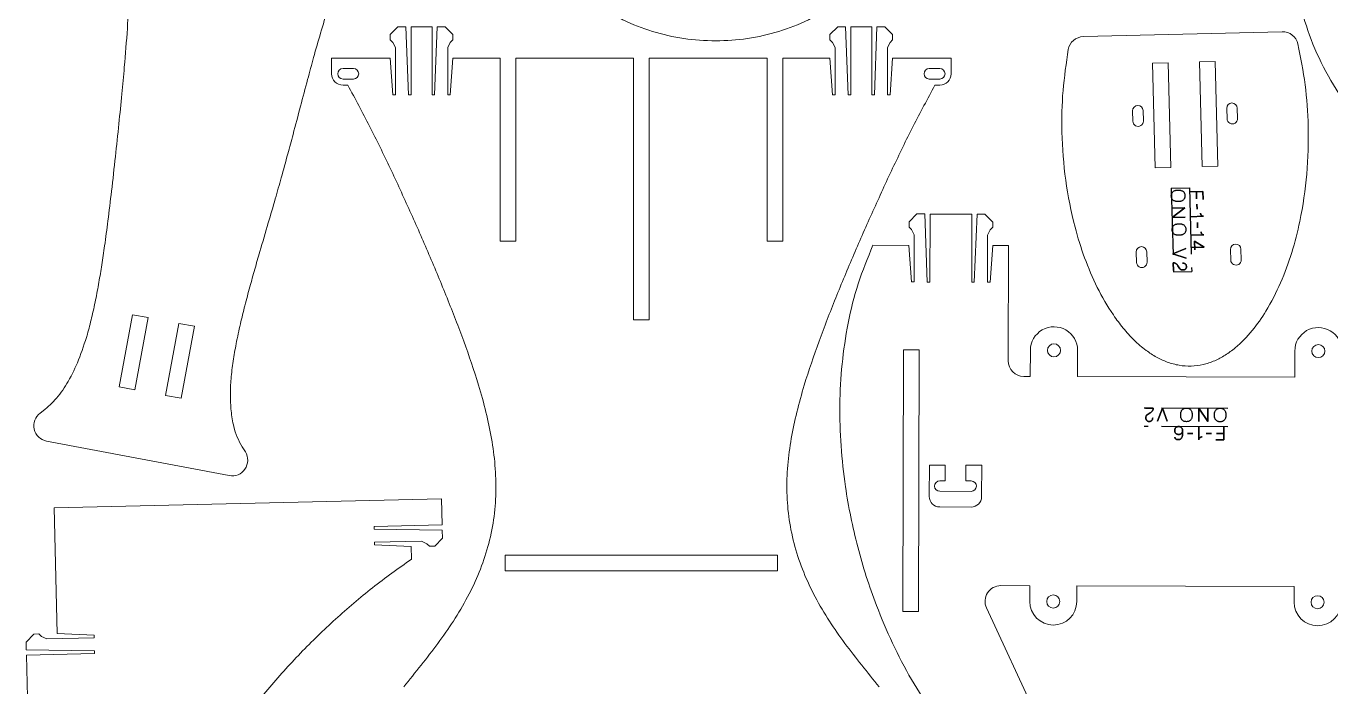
# Model space of a CAD drawing. Header units: millimetres. Extents: x 8 to 591, y 12 to 890.
# Drawn here: x 8.7 to 257.9, y 161.9 to 288.2 of the extents above; entities that cross this region are included whole.
import ezdxf

# ---------------------------------------------------------------- set-up
doc = ezdxf.new("R2010")
doc.units = ezdxf.units.MM
doc.linetypes.add('CENTERX2', pattern=[20.32, 12.7, -2.54, 2.54, -2.54])

msp = doc.modelspace()

# ---------------------------------------------------------------- linework, layer by layer
at = {"color": 7, "linetype": 'Continuous', "lineweight": 15}
for p, q in [((79.71, 288.12), (78.21, 286.62)), ((81.21, 288.12), (79.71, 288.12)), ((81.71, 275.12), (81.21, 288.12)), ((82.21, 288.12), (82.21, 275.12)), ((82.21, 288.12), (86.21, 288.12)), ((86.21, 288.12), (86.21, 275.12)), ((86.71, 275.12), (87.21, 288.12)), ((87.21, 288.12), (88.71, 288.12)), ((88.71, 288.12), (90.21, 286.62)), ((163.71, 288.12), (162.21, 286.62)), ((165.21, 288.12), (163.71, 288.12)), ((165.71, 275.12), (165.21, 288.12)), ((166.21, 288.12), (166.21, 275.12)), ((170.21, 288.12), (166.21, 288.12)), ((170.21, 288.12), (170.21, 275.12)), ((170.71, 275.12), (171.21, 288.12)), ((171.21, 288.12), (172.71, 288.12)), ((172.71, 288.12), (174.21, 286.62)), ((210.64, 286.23), (248.63, 287.15)), ((78.21, 286.62), (78.21, 285.62)), ((78.21, 285.62), (78.71, 285.12)), ((78.71, 285.12), (79.21, 284.12)), ((89.71, 285.12), (89.21, 284.12)), ((90.21, 285.62), (89.71, 285.12)), ((90.21, 286.62), (90.21, 285.62)), ((162.21, 286.62), (162.21, 285.62)), ((162.21, 285.62), (162.71, 285.12)), ((162.71, 285.12), (163.21, 284.12)), ((173.71, 285.12), (173.21, 284.12)), ((174.21, 285.62), (173.71, 285.12)), ((174.21, 286.62), (174.21, 285.62)), ((67.03, 282.12), (67.03, 279.12)), ((67.03, 282.12), (78.21, 282.12)), ((78.71, 275.12), (78.21, 282.12)), ((79.21, 284.12), (79.21, 275.12)), ((89.21, 284.12), (89.21, 275.12)), ((89.71, 275.12), (90.21, 282.12)), ((99.21, 282.12), (90.21, 282.12)), ((99.21, 247.12), (99.21, 282.12)), ((102.21, 282.12), (102.21, 247.12)), ((102.21, 282.12), (124.71, 282.12)), ((124.71, 282.12), (124.71, 232.12)), ((127.71, 282.12), (127.71, 232.12)), ((150.21, 282.12), (127.71, 282.12)), ((150.21, 282.12), (150.21, 247.12)), ((153.21, 247.12), (153.21, 282.12)), ((153.21, 282.12), (162.21, 282.12)), ((162.71, 275.12), (162.21, 282.12)), ((163.21, 284.12), (163.21, 275.12)), ((173.21, 284.12), (173.21, 275.12)), ((173.71, 275.12), (174.21, 282.12)), ((185.39, 282.12), (174.21, 282.12)), ((185.39, 282.12), (185.39, 279.12)), ((69.21, 280.12), (71.21, 280.12)), ((183.21, 280.12), (181.21, 280.12)), ((223.82, 281.15), (226.81, 281.22)), ((224.34, 261.15), (223.82, 281.15)), ((226.81, 281.22), (227.33, 261.23)), ((232.81, 281.38), (235.81, 281.46)), ((233.33, 261.39), (232.81, 281.38)), ((235.81, 281.46), (236.33, 261.47)), ((69.21, 278.12), (71.21, 278.12)), ((70.13, 276.94), (69.21, 276.94)), ((183.21, 278.12), (181.21, 278.12)), ((182.29, 276.94), (183.21, 276.94)), ((79.21, 275.12), (78.71, 275.12)), ((82.21, 275.12), (81.71, 275.12)), ((86.21, 275.12), (86.71, 275.12)), ((89.21, 275.12), (89.71, 275.12)), ((163.21, 275.12), (162.71, 275.12)), ((166.21, 275.12), (165.71, 275.12)), ((170.21, 275.12), (170.71, 275.12)), ((173.21, 275.12), (173.71, 275.12)), ((220.1, 270.05), (220.05, 272.05)), ((222.05, 272.1), (222.1, 270.1)), ((238.1, 270.51), (238.05, 272.51)), ((240.04, 272.57), (240.1, 270.57)), ((227.33, 261.23), (224.34, 261.15)), ((236.33, 261.47), (233.33, 261.39)), ((178.85, 252.33), (177.34, 250.83)), ((180.35, 252.33), (178.85, 252.33)), ((180.81, 239.32), (180.35, 252.33)), ((181.35, 252.32), (181.31, 239.32)), ((189.35, 252.3), (181.35, 252.32)), ((189.35, 252.3), (189.31, 239.3)), ((189.81, 239.3), (190.35, 252.3)), ((190.35, 252.3), (191.85, 252.29)), ((191.85, 252.29), (193.34, 250.79)), ((177.34, 250.83), (177.34, 249.83)), ((177.34, 249.83), (177.84, 249.33)), ((177.84, 249.33), (178.34, 248.33)), ((192.84, 249.29), (192.34, 248.29)), ((193.34, 249.79), (192.84, 249.29)), ((193.34, 250.79), (193.34, 249.79)), ((99.21, 247.12), (102.21, 247.12)), ((153.21, 247.12), (150.21, 247.12)), ((178.34, 248.33), (178.31, 239.33)), ((192.34, 248.29), (192.31, 239.29)), ((177.33, 246.33), (170.44, 246.35)), ((177.81, 239.33), (177.33, 246.33)), ((192.81, 239.29), (193.33, 246.29)), ((193.33, 246.29), (196.33, 246.28)), ((196.33, 246.28), (196.27, 224.28)), ((220.81, 243.06), (220.75, 245.05)), ((222.75, 245.11), (222.8, 243.11)), ((238.8, 243.52), (238.75, 245.52)), ((240.75, 245.57), (240.8, 243.58)), ((178.31, 239.33), (177.81, 239.33)), ((181.31, 239.32), (180.81, 239.32)), ((189.31, 239.3), (189.81, 239.3)), ((192.31, 239.29), (192.81, 239.29)), ((26.46, 219.29), (29.01, 233.05)), ((29.01, 233.05), (31.96, 232.51)), ((29.41, 218.74), (31.96, 232.51)), ((124.71, 232.12), (127.71, 232.12)), ((35.31, 217.65), (37.86, 231.41)), ((37.86, 231.41), (40.81, 230.87)), ((38.26, 217.1), (40.81, 230.87)), ((176.14, 176.34), (176.28, 226.34)), ((179.28, 226.33), (176.28, 226.34)), ((179.14, 176.33), (179.28, 226.33)), ((200.53, 226.27), (200.51, 221.27)), ((209.51, 221.25), (209.53, 226.25)), ((251.01, 221.13), (251.03, 226.13)), ((200.51, 221.27), (199.26, 221.27)), ((209.51, 221.25), (251.01, 221.13)), ((26.46, 219.29), (29.41, 218.74)), ((35.31, 217.65), (38.26, 217.1)), ((11.36, 214.27), (11.95, 214.7)), ((47.46, 202.33), (12.59, 208.92)), ((49.95, 207.81), (50.56, 206.85)), ((181.22, 204.32), (181.2, 198.32)), ((184.22, 204.31), (181.22, 204.32)), ((184.21, 201.31), (184.22, 204.31)), ((188.22, 204.3), (188.21, 201.3)), ((191.22, 204.3), (188.22, 204.3)), ((191.2, 198.3), (191.22, 204.3)), ((183.21, 201.32), (184.21, 201.31)), ((188.21, 201.3), (189.21, 201.3)), ((14.06, 196.14), (88.04, 197.88)), ((88.16, 192.88), (88.04, 197.88)), ((189.2, 199.3), (183.2, 199.32)), ((14.63, 172.14), (14.06, 196.14)), ((183.19, 196.32), (189.19, 196.3)), ((88.16, 192.88), (75.16, 192.58)), ((75.16, 192.58), (75.18, 192.08)), ((75.18, 192.08), (88.18, 191.88)), ((84.23, 189.79), (75.24, 189.58)), ((75.24, 189.58), (75.25, 189.08)), ((85.24, 189.31), (84.23, 189.79)), ((88.22, 190.38), (86.76, 188.85)), ((88.18, 191.88), (88.22, 190.38)), ((75.25, 189.08), (82.26, 188.74)), ((82.26, 188.74), (82.31, 186.36)), ((85.76, 188.82), (85.24, 189.31)), ((86.76, 188.85), (85.76, 188.82)), ((100.21, 187.12), (152.21, 187.12)), ((100.21, 184.12), (100.21, 187.12)), ((152.21, 184.12), (152.21, 187.12)), ((152.21, 184.12), (100.21, 184.12)), ((200.4, 181.27), (194.86, 181.29)), ((200.39, 178.27), (200.4, 181.27)), ((209.4, 181.25), (209.39, 178.25)), ((250.9, 181.13), (209.4, 181.25)), ((250.89, 178.13), (250.9, 181.13)), ((192.13, 177.02), (203.27, 152.99)), ((179.14, 176.33), (176.14, 176.34)), ((8.67, 170.5), (10.13, 172.04)), ((10.13, 172.04), (11.13, 172.06)), ((11.13, 172.06), (11.64, 171.57)), ((21.64, 171.81), (14.63, 172.14)), ((8.7, 169), (8.67, 170.5)), ((11.64, 171.57), (12.65, 171.1)), ((12.65, 171.1), (21.65, 171.31)), ((21.65, 171.31), (21.64, 171.81)), ((21.71, 168.81), (8.7, 169)), ((8.73, 168), (21.72, 168.31)), ((8.91, 160), (8.73, 168)), ((21.72, 168.31), (21.71, 168.81))]:
    msp.add_line(p, q, dxfattribs=at)
at = {"color": 7, "linetype": 'CENTERX2'}
for p, q in [((227.44, 257.23), (230.94, 257.32)), ((227.44, 257.23), (227.86, 241.24)), ((230.94, 257.32), (231.35, 241.33)), ((227.86, 241.24), (231.35, 241.33)), ((238.25, 215.17), (222.25, 215.21)), ((238.24, 211.67), (222.24, 211.71))]:
    msp.add_line(p, q, dxfattribs=at)
at = {"color": 7, "linetype": 'Continuous', "flags": 128}
for points in [[(227.44, 255.76), (227.44, 255.87), (227.45, 255.98), (227.47, 256.09), (227.5, 256.19), (227.54, 256.29), (227.58, 256.38), (227.64, 256.46), (227.71, 256.54), (227.79, 256.62), (227.88, 256.68), (227.99, 256.74), (228.1, 256.79), (228.17, 256.81), (228.24, 256.83), (228.31, 256.85), (228.38, 256.86), (228.46, 256.87), (228.54, 256.88), (228.62, 256.89), (228.71, 256.89), (228.71, 256.89), (228.8, 256.89), (228.89, 256.89), (228.97, 256.89), (229.05, 256.88), (229.12, 256.87), (229.19, 256.86), (229.26, 256.84), (229.33, 256.82), (229.45, 256.78), (229.56, 256.73), (229.65, 256.67), (229.74, 256.6), (229.81, 256.52), (229.88, 256.44), (229.93, 256.35), (229.97, 256.25), (230, 256.15), (230.03, 256.05), (230.04, 255.94), (230.05, 255.83), (230.05, 255.83), (230.05, 255.72), (230.04, 255.61), (230.02, 255.5), (229.99, 255.4), (229.96, 255.3), (229.91, 255.21), (229.85, 255.13), (229.78, 255.05), (229.7, 254.97), (229.6, 254.91), (229.5, 254.85), (229.38, 254.8), (229.32, 254.78), (229.25, 254.76), (229.18, 254.74), (229.1, 254.73), (229.03, 254.72), (228.95, 254.71), (228.86, 254.7), (228.77, 254.7), (228.77, 254.7), (228.68, 254.7), (228.6, 254.7), (228.52, 254.7), (228.44, 254.71), (228.36, 254.72), (228.29, 254.73), (228.22, 254.75), (228.16, 254.77), (228.04, 254.81), (227.93, 254.86), (227.84, 254.92), (227.75, 254.99), (227.68, 255.07), (227.62, 255.15), (227.56, 255.24), (227.52, 255.34), (227.49, 255.44), (227.47, 255.54), (227.45, 255.65)], [(227.44, 255.76), (227.44, 255.87), (227.45, 255.98), (227.47, 256.09), (227.5, 256.19), (227.54, 256.29), (227.58, 256.38), (227.64, 256.46), (227.71, 256.54), (227.79, 256.62), (227.88, 256.68), (227.99, 256.74), (228.1, 256.79), (228.17, 256.81), (228.24, 256.83), (228.31, 256.85), (228.38, 256.86), (228.46, 256.87), (228.54, 256.88), (228.62, 256.89), (228.71, 256.89), (228.71, 256.89), (228.8, 256.89), (228.89, 256.89), (228.97, 256.89), (229.05, 256.88), (229.12, 256.87), (229.19, 256.86), (229.26, 256.84), (229.33, 256.82), (229.45, 256.78), (229.56, 256.73), (229.65, 256.67), (229.74, 256.6), (229.81, 256.52), (229.88, 256.44), (229.93, 256.35), (229.97, 256.25), (230, 256.15), (230.03, 256.05), (230.04, 255.94), (230.05, 255.83), (230.05, 255.83), (230.05, 255.72), (230.04, 255.61), (230.02, 255.5), (229.99, 255.4), (229.96, 255.3), (229.91, 255.21), (229.85, 255.13), (229.78, 255.05), (229.7, 254.97), (229.6, 254.91), (229.5, 254.85), (229.38, 254.8), (229.32, 254.78), (229.25, 254.76), (229.18, 254.74), (229.1, 254.73), (229.03, 254.72), (228.95, 254.71), (228.86, 254.7), (228.77, 254.7), (228.77, 254.7), (228.68, 254.7), (228.6, 254.7), (228.52, 254.7), (228.44, 254.71), (228.36, 254.72), (228.29, 254.73), (228.22, 254.75), (228.16, 254.77), (228.04, 254.81), (227.93, 254.86), (227.84, 254.92), (227.75, 254.99), (227.68, 255.07), (227.62, 255.15), (227.56, 255.24), (227.52, 255.34), (227.49, 255.44), (227.47, 255.54), (227.45, 255.65), (227.44, 255.76)], [(233.46, 256.64), (233.5, 255.1), (233.5, 255.1), (233.46, 256.64), (233.46, 256.64), (230.96, 256.58), (230.96, 256.58), (233.46, 256.64)], [(232.24, 256.61), (232.28, 255.21), (232.28, 255.21), (232.24, 256.61)], [(230.04, 253.51), (227.59, 251.67), (227.59, 251.67), (230.09, 251.73), (230.09, 251.73), (227.59, 251.67), (227.59, 251.67), (230.04, 253.51), (230.04, 253.51), (227.54, 253.44), (227.54, 253.44), (230.04, 253.51)], [(233.58, 251.88), (233.51, 251.88), (233.44, 251.89), (233.38, 251.91), (233.32, 251.94), (233.27, 251.97), (233.23, 252.01), (233.19, 252.05), (233.15, 252.1), (233.12, 252.14), (233.1, 252.19), (233.08, 252.24), (233.06, 252.29), (233.05, 252.34), (233.04, 252.38), (233.03, 252.42), (233.03, 252.45), (233.03, 252.45), (233.03, 252.42), (233.04, 252.38), (233.05, 252.34), (233.06, 252.29), (233.08, 252.24), (233.1, 252.19), (233.12, 252.14), (233.15, 252.1), (233.19, 252.05), (233.23, 252.01), (233.27, 251.97), (233.32, 251.94), (233.38, 251.91), (233.44, 251.89), (233.51, 251.88), (233.58, 251.88), (233.58, 251.88), (231.08, 251.81), (231.08, 251.81), (233.58, 251.88)], [(232.35, 253.22), (232.32, 254.23), (232.32, 254.23), (232.35, 253.22)], [(227.61, 249.32), (227.61, 249.43), (227.62, 249.54), (227.64, 249.65), (227.67, 249.75), (227.7, 249.85), (227.75, 249.94), (227.81, 250.02), (227.88, 250.1), (227.96, 250.18), (228.05, 250.24), (228.16, 250.3), (228.27, 250.35), (228.34, 250.37), (228.4, 250.39), (228.47, 250.41), (228.55, 250.42), (228.63, 250.43), (228.71, 250.44), (228.79, 250.45), (228.88, 250.45), (228.88, 250.45), (228.97, 250.45), (229.05, 250.45), (229.14, 250.45), (229.21, 250.44), (229.29, 250.43), (229.36, 250.42), (229.43, 250.4), (229.49, 250.38), (229.61, 250.34), (229.72, 250.29), (229.82, 250.23), (229.91, 250.16), (229.98, 250.08), (230.04, 250), (230.1, 249.91), (230.14, 249.81), (230.17, 249.71), (230.19, 249.61), (230.21, 249.5), (230.22, 249.39), (230.22, 249.39), (230.22, 249.28), (230.21, 249.17), (230.19, 249.06), (230.16, 248.96), (230.12, 248.86), (230.08, 248.77), (230.02, 248.69), (229.95, 248.61), (229.86, 248.53), (229.77, 248.47), (229.66, 248.41), (229.55, 248.36), (229.48, 248.34), (229.42, 248.32), (229.35, 248.3), (229.27, 248.29), (229.19, 248.28), (229.11, 248.27), (229.03, 248.26), (228.94, 248.26), (228.94, 248.26), (228.85, 248.26), (228.76, 248.26), (228.68, 248.26), (228.6, 248.27), (228.53, 248.28), (228.46, 248.29), (228.39, 248.31), (228.33, 248.33), (228.21, 248.37), (228.1, 248.42), (228, 248.48), (227.92, 248.55), (227.85, 248.63), (227.78, 248.71), (227.73, 248.8), (227.69, 248.9), (227.66, 249), (227.63, 249.1), (227.62, 249.21)], [(227.61, 249.32), (227.61, 249.43), (227.62, 249.54), (227.64, 249.65), (227.67, 249.75), (227.7, 249.85), (227.75, 249.94), (227.81, 250.02), (227.88, 250.1), (227.96, 250.18), (228.05, 250.24), (228.16, 250.3), (228.27, 250.35), (228.34, 250.37), (228.4, 250.39), (228.47, 250.41), (228.55, 250.42), (228.63, 250.43), (228.71, 250.44), (228.79, 250.45), (228.88, 250.45), (228.88, 250.45), (228.97, 250.45), (229.05, 250.45), (229.14, 250.45), (229.21, 250.44), (229.29, 250.43), (229.36, 250.42), (229.43, 250.4), (229.49, 250.38), (229.61, 250.34), (229.72, 250.29), (229.82, 250.23), (229.91, 250.16), (229.98, 250.08), (230.04, 250), (230.1, 249.91), (230.14, 249.81), (230.17, 249.71), (230.19, 249.61), (230.21, 249.5), (230.22, 249.39), (230.22, 249.39), (230.22, 249.28), (230.21, 249.17), (230.19, 249.06), (230.16, 248.96), (230.12, 248.86), (230.08, 248.77), (230.02, 248.69), (229.95, 248.61), (229.86, 248.53), (229.77, 248.47), (229.66, 248.41), (229.55, 248.36), (229.48, 248.34), (229.42, 248.32), (229.35, 248.3), (229.27, 248.29), (229.19, 248.28), (229.11, 248.27), (229.03, 248.26), (228.94, 248.26), (228.94, 248.26), (228.85, 248.26), (228.76, 248.26), (228.68, 248.26), (228.6, 248.27), (228.53, 248.28), (228.46, 248.29), (228.39, 248.31), (228.33, 248.33), (228.21, 248.37), (228.1, 248.42), (228, 248.48), (227.92, 248.55), (227.85, 248.63), (227.78, 248.71), (227.73, 248.8), (227.69, 248.9), (227.66, 249), (227.63, 249.1), (227.62, 249.21), (227.61, 249.32)], [(232.44, 249.67), (232.42, 250.67), (232.42, 250.67), (232.44, 249.67)], [(233.68, 248.32), (233.6, 248.33), (233.53, 248.34), (233.47, 248.36), (233.41, 248.38), (233.36, 248.42), (233.32, 248.46), (233.28, 248.5), (233.25, 248.54), (233.22, 248.59), (233.19, 248.63), (233.17, 248.68), (233.15, 248.73), (233.14, 248.78), (233.13, 248.82), (233.12, 248.86), (233.12, 248.9), (233.12, 248.9), (233.12, 248.86), (233.13, 248.82), (233.14, 248.78), (233.15, 248.73), (233.17, 248.68), (233.19, 248.63), (233.22, 248.59), (233.25, 248.54), (233.28, 248.5), (233.32, 248.46), (233.36, 248.42), (233.41, 248.38), (233.47, 248.36), (233.53, 248.34), (233.6, 248.33), (233.68, 248.32), (233.68, 248.32), (231.17, 248.26), (231.17, 248.26), (233.68, 248.32)], [(233.74, 245.97), (231.87, 247.1), (231.87, 247.1), (231.91, 245.48), (231.91, 245.48), (231.87, 247.1), (231.87, 247.1), (233.74, 245.97), (233.74, 245.97), (231.24, 245.91), (231.24, 245.91), (233.74, 245.97)], [(227.76, 244.74), (230.24, 245.71), (230.24, 245.71), (227.76, 244.74), (227.76, 244.74), (230.29, 243.9), (230.29, 243.9), (227.76, 244.74)], [(227.81, 242.99), (227.9, 242.98), (227.98, 242.98), (228.06, 242.96), (228.13, 242.94), (228.19, 242.92), (228.25, 242.89), (228.31, 242.85), (228.36, 242.82), (228.41, 242.78), (228.45, 242.74), (228.49, 242.69), (228.53, 242.64), (228.61, 242.54), (228.68, 242.43), (228.68, 242.43), (229.09, 241.85), (229.09, 241.85), (229.12, 241.81), (229.16, 241.77), (229.19, 241.74), (229.23, 241.71), (229.31, 241.67), (229.39, 241.65), (229.48, 241.63), (229.56, 241.63), (229.65, 241.63), (229.74, 241.63), (229.74, 241.63), (229.78, 241.63), (229.83, 241.64), (229.88, 241.65), (229.93, 241.66), (229.98, 241.68), (230.03, 241.71), (230.08, 241.74), (230.13, 241.77), (230.17, 241.81), (230.21, 241.86), (230.24, 241.91), (230.28, 241.97), (230.3, 242.04), (230.32, 242.11), (230.33, 242.19), (230.33, 242.28), (230.33, 242.28), (230.33, 242.37), (230.31, 242.45), (230.29, 242.53), (230.26, 242.59), (230.23, 242.65), (230.19, 242.71), (230.14, 242.75), (230.09, 242.8), (230.04, 242.83), (229.98, 242.86), (229.92, 242.89), (229.86, 242.91), (229.8, 242.92), (229.73, 242.93), (229.67, 242.94), (229.61, 242.94), (229.61, 242.94), (229.67, 242.94), (229.73, 242.93), (229.8, 242.92), (229.86, 242.91), (229.92, 242.89), (229.98, 242.86), (230.04, 242.83), (230.09, 242.8), (230.14, 242.75), (230.19, 242.71), (230.23, 242.65), (230.26, 242.59), (230.29, 242.53), (230.31, 242.45), (230.33, 242.37), (230.33, 242.28), (230.33, 242.28), (230.33, 242.19), (230.32, 242.11), (230.3, 242.04), (230.28, 241.97), (230.24, 241.91), (230.21, 241.86), (230.17, 241.81), (230.13, 241.77), (230.08, 241.74), (230.03, 241.71), (229.98, 241.68), (229.93, 241.66), (229.88, 241.65), (229.83, 241.64), (229.78, 241.63), (229.74, 241.63), (229.74, 241.63), (229.65, 241.63), (229.56, 241.63), (229.48, 241.63), (229.39, 241.65), (229.31, 241.67), (229.23, 241.71), (229.19, 241.74), (229.16, 241.77), (229.12, 241.81), (229.09, 241.85), (229.09, 241.85), (228.68, 242.43), (228.68, 242.43), (228.61, 242.54), (228.53, 242.64), (228.49, 242.69), (228.45, 242.74), (228.41, 242.78), (228.36, 242.82), (228.31, 242.85), (228.25, 242.89), (228.19, 242.92), (228.13, 242.94), (228.06, 242.96), (227.98, 242.98), (227.9, 242.98), (227.81, 242.99), (227.81, 242.99), (227.85, 241.5), (227.85, 241.5), (227.81, 242.99)], [(223.99, 215.21), (223.99, 215.11), (223.98, 215.03), (223.96, 214.95), (223.94, 214.88), (223.91, 214.82), (223.88, 214.76), (223.85, 214.71), (223.81, 214.66), (223.77, 214.61), (223.72, 214.56), (223.68, 214.52), (223.63, 214.49), (223.52, 214.41), (223.41, 214.34), (223.41, 214.34), (222.82, 213.94), (222.82, 213.94), (222.78, 213.91), (222.74, 213.88), (222.71, 213.84), (222.68, 213.81), (222.64, 213.73), (222.61, 213.65), (222.59, 213.56), (222.58, 213.47), (222.58, 213.39), (222.58, 213.3), (222.58, 213.3), (222.58, 213.25), (222.58, 213.21), (222.59, 213.16), (222.61, 213.1), (222.63, 213.05), (222.65, 213), (222.68, 212.95), (222.71, 212.9), (222.75, 212.85), (222.8, 212.81), (222.85, 212.78), (222.91, 212.74), (222.97, 212.71), (223.04, 212.69), (223.12, 212.68), (223.21, 212.68), (223.21, 212.68), (223.3, 212.68), (223.38, 212.69), (223.46, 212.71), (223.53, 212.74), (223.59, 212.77), (223.64, 212.81), (223.69, 212.85), (223.74, 212.9), (223.78, 212.96), (223.81, 213.01), (223.83, 213.07), (223.86, 213.13), (223.87, 213.2), (223.88, 213.26), (223.89, 213.33), (223.89, 213.39), (223.89, 213.39), (223.89, 213.33), (223.88, 213.26), (223.87, 213.2), (223.86, 213.13), (223.83, 213.07), (223.81, 213.01), (223.78, 212.96), (223.74, 212.9), (223.69, 212.85), (223.64, 212.81), (223.59, 212.77), (223.53, 212.74), (223.46, 212.71), (223.38, 212.69), (223.3, 212.68), (223.21, 212.68), (223.21, 212.68), (223.12, 212.68), (223.04, 212.69), (222.97, 212.71), (222.91, 212.74), (222.85, 212.78), (222.8, 212.81), (222.75, 212.85), (222.71, 212.9), (222.68, 212.95), (222.65, 213), (222.63, 213.05), (222.61, 213.1), (222.59, 213.16), (222.58, 213.21), (222.58, 213.25), (222.58, 213.3), (222.58, 213.3), (222.58, 213.39), (222.58, 213.47), (222.59, 213.56), (222.61, 213.65), (222.64, 213.73), (222.68, 213.81), (222.71, 213.84), (222.74, 213.88), (222.78, 213.91), (222.82, 213.94), (222.82, 213.94), (223.41, 214.34), (223.41, 214.34), (223.52, 214.41), (223.63, 214.49), (223.68, 214.52), (223.72, 214.56), (223.77, 214.61), (223.81, 214.66), (223.85, 214.71), (223.88, 214.76), (223.91, 214.82), (223.94, 214.88), (223.96, 214.95), (223.98, 215.03), (223.99, 215.11), (223.99, 215.21), (223.99, 215.21), (222.51, 215.21), (222.51, 215.21), (223.99, 215.21)], [(225.75, 215.2), (226.65, 212.7), (226.65, 212.7), (225.75, 215.2), (225.75, 215.2), (224.83, 212.7), (224.83, 212.7), (225.75, 215.2)], [(230.33, 215.22), (230.44, 215.22), (230.55, 215.2), (230.66, 215.18), (230.76, 215.15), (230.85, 215.11), (230.94, 215.06), (231.03, 215), (231.11, 214.93), (231.18, 214.85), (231.24, 214.75), (231.3, 214.65), (231.34, 214.53), (231.36, 214.47), (231.38, 214.4), (231.39, 214.33), (231.41, 214.26), (231.42, 214.18), (231.42, 214.1), (231.43, 214.01), (231.43, 213.92), (231.43, 213.92), (231.43, 213.83), (231.42, 213.75), (231.41, 213.67), (231.4, 213.59), (231.39, 213.52), (231.38, 213.45), (231.36, 213.38), (231.34, 213.32), (231.29, 213.2), (231.24, 213.09), (231.17, 213), (231.1, 212.91), (231.02, 212.84), (230.94, 212.78), (230.85, 212.73), (230.75, 212.69), (230.65, 212.66), (230.54, 212.64), (230.44, 212.63), (230.32, 212.62), (230.32, 212.62), (230.21, 212.63), (230.1, 212.64), (230, 212.66), (229.9, 212.69), (229.8, 212.73), (229.71, 212.78), (229.62, 212.84), (229.55, 212.92), (229.48, 213), (229.41, 213.1), (229.36, 213.2), (229.31, 213.32), (229.29, 213.39), (229.27, 213.45), (229.26, 213.52), (229.25, 213.6), (229.24, 213.68), (229.23, 213.76), (229.23, 213.84), (229.23, 213.93), (229.23, 213.93), (229.23, 214.02), (229.23, 214.1), (229.24, 214.18), (229.25, 214.26), (229.26, 214.34), (229.28, 214.41), (229.29, 214.47), (229.31, 214.54), (229.36, 214.65), (229.42, 214.76), (229.48, 214.85), (229.55, 214.94), (229.63, 215.01), (229.71, 215.07), (229.81, 215.11), (229.9, 215.15), (230, 215.18), (230.11, 215.2), (230.22, 215.22)], [(230.33, 215.22), (230.44, 215.22), (230.55, 215.2), (230.66, 215.18), (230.76, 215.15), (230.85, 215.11), (230.94, 215.06), (231.03, 215), (231.11, 214.93), (231.18, 214.85), (231.24, 214.75), (231.3, 214.65), (231.34, 214.53), (231.36, 214.47), (231.38, 214.4), (231.39, 214.33), (231.41, 214.26), (231.42, 214.18), (231.42, 214.1), (231.43, 214.01), (231.43, 213.92), (231.43, 213.92), (231.43, 213.83), (231.42, 213.75), (231.41, 213.67), (231.4, 213.59), (231.39, 213.52), (231.38, 213.45), (231.36, 213.38), (231.34, 213.32), (231.29, 213.2), (231.24, 213.09), (231.17, 213), (231.1, 212.91), (231.02, 212.84), (230.94, 212.78), (230.85, 212.73), (230.75, 212.69), (230.65, 212.66), (230.54, 212.64), (230.44, 212.63), (230.32, 212.62), (230.32, 212.62), (230.21, 212.63), (230.1, 212.64), (230, 212.66), (229.9, 212.69), (229.8, 212.73), (229.71, 212.78), (229.62, 212.84), (229.55, 212.92), (229.48, 213), (229.41, 213.1), (229.36, 213.2), (229.31, 213.32), (229.29, 213.39), (229.27, 213.45), (229.26, 213.52), (229.25, 213.6), (229.24, 213.68), (229.23, 213.76), (229.23, 213.84), (229.23, 213.93), (229.23, 213.93), (229.23, 214.02), (229.23, 214.1), (229.24, 214.18), (229.25, 214.26), (229.26, 214.34), (229.28, 214.41), (229.29, 214.47), (229.31, 214.54), (229.36, 214.65), (229.42, 214.76), (229.48, 214.85), (229.55, 214.94), (229.63, 215.01), (229.71, 215.07), (229.81, 215.11), (229.9, 215.15), (230, 215.18), (230.11, 215.2), (230.22, 215.22), (230.33, 215.22)], [(234.45, 212.68), (232.67, 215.18), (232.67, 215.18), (232.67, 212.68), (232.67, 212.68), (232.67, 215.18), (232.67, 215.18), (234.45, 212.68), (234.45, 212.68), (234.45, 215.18), (234.45, 215.18), (234.45, 212.68)], [(236.77, 215.2), (236.88, 215.2), (236.99, 215.18), (237.1, 215.16), (237.2, 215.13), (237.3, 215.09), (237.39, 215.04), (237.47, 214.98), (237.55, 214.91), (237.62, 214.83), (237.68, 214.74), (237.74, 214.63), (237.78, 214.51), (237.8, 214.45), (237.82, 214.38), (237.84, 214.31), (237.85, 214.24), (237.86, 214.16), (237.86, 214.08), (237.87, 213.99), (237.87, 213.9), (237.87, 213.9), (237.87, 213.82), (237.86, 213.73), (237.86, 213.65), (237.85, 213.57), (237.83, 213.5), (237.82, 213.43), (237.8, 213.36), (237.78, 213.3), (237.73, 213.18), (237.68, 213.07), (237.61, 212.98), (237.54, 212.89), (237.46, 212.82), (237.38, 212.76), (237.29, 212.71), (237.19, 212.67), (237.09, 212.64), (236.99, 212.62), (236.88, 212.61), (236.76, 212.61), (236.76, 212.61), (236.65, 212.61), (236.54, 212.62), (236.44, 212.65), (236.34, 212.68), (236.24, 212.71), (236.15, 212.77), (236.07, 212.83), (235.99, 212.9), (235.92, 212.98), (235.85, 213.08), (235.8, 213.18), (235.75, 213.3), (235.73, 213.37), (235.71, 213.43), (235.7, 213.51), (235.69, 213.58), (235.68, 213.66), (235.67, 213.74), (235.67, 213.82), (235.67, 213.91), (235.67, 213.91), (235.67, 214), (235.67, 214.08), (235.68, 214.17), (235.69, 214.24), (235.7, 214.32), (235.72, 214.39), (235.74, 214.46), (235.76, 214.52), (235.8, 214.64), (235.86, 214.74), (235.92, 214.84), (235.99, 214.92), (236.07, 214.99), (236.16, 215.05), (236.25, 215.1), (236.34, 215.14), (236.45, 215.17), (236.55, 215.19), (236.66, 215.2)], [(236.77, 215.2), (236.88, 215.2), (236.99, 215.18), (237.1, 215.16), (237.2, 215.13), (237.3, 215.09), (237.39, 215.04), (237.47, 214.98), (237.55, 214.91), (237.62, 214.83), (237.68, 214.74), (237.74, 214.63), (237.78, 214.51), (237.8, 214.45), (237.82, 214.38), (237.84, 214.31), (237.85, 214.24), (237.86, 214.16), (237.86, 214.08), (237.87, 213.99), (237.87, 213.9), (237.87, 213.9), (237.87, 213.82), (237.86, 213.73), (237.86, 213.65), (237.85, 213.57), (237.83, 213.5), (237.82, 213.43), (237.8, 213.36), (237.78, 213.3), (237.73, 213.18), (237.68, 213.07), (237.61, 212.98), (237.54, 212.89), (237.46, 212.82), (237.38, 212.76), (237.29, 212.71), (237.19, 212.67), (237.09, 212.64), (236.99, 212.62), (236.88, 212.61), (236.76, 212.61), (236.76, 212.61), (236.65, 212.61), (236.54, 212.62), (236.44, 212.65), (236.34, 212.68), (236.24, 212.71), (236.15, 212.77), (236.07, 212.83), (235.99, 212.9), (235.92, 212.98), (235.85, 213.08), (235.8, 213.18), (235.75, 213.3), (235.73, 213.37), (235.71, 213.43), (235.7, 213.51), (235.69, 213.58), (235.68, 213.66), (235.67, 213.74), (235.67, 213.82), (235.67, 213.91), (235.67, 213.91), (235.67, 214), (235.67, 214.08), (235.68, 214.17), (235.69, 214.24), (235.7, 214.32), (235.72, 214.39), (235.74, 214.46), (235.76, 214.52), (235.8, 214.64), (235.86, 214.74), (235.92, 214.84), (235.99, 214.92), (236.07, 214.99), (236.16, 215.05), (236.25, 215.1), (236.34, 215.14), (236.45, 215.17), (236.55, 215.19), (236.66, 215.2), (236.77, 215.2)], [(229.59, 210.94), (229.59, 210.86), (229.58, 210.78), (229.56, 210.7), (229.53, 210.63), (229.5, 210.57), (229.47, 210.5), (229.42, 210.45), (229.38, 210.4), (229.33, 210.35), (229.27, 210.31), (229.21, 210.27), (229.14, 210.24), (229.08, 210.22), (229, 210.2), (228.93, 210.19), (228.85, 210.19), (228.85, 210.19), (228.78, 210.19), (228.7, 210.2), (228.63, 210.21), (228.56, 210.23), (228.49, 210.25), (228.43, 210.28), (228.37, 210.32), (228.32, 210.36), (228.27, 210.41), (228.22, 210.46), (228.19, 210.52), (228.15, 210.59), (228.13, 210.67), (228.11, 210.75), (228.1, 210.84), (228.09, 210.94), (228.09, 210.94), (228.1, 211.04), (228.11, 211.14), (228.13, 211.22), (228.16, 211.29), (228.19, 211.36), (228.23, 211.42), (228.27, 211.48), (228.32, 211.53), (228.37, 211.57), (228.43, 211.6), (228.5, 211.63), (228.56, 211.65), (228.63, 211.67), (228.71, 211.68), (228.78, 211.69), (228.86, 211.69), (228.86, 211.69), (228.93, 211.69), (229.01, 211.68), (229.08, 211.66), (229.15, 211.64), (229.21, 211.61), (229.27, 211.57), (229.33, 211.53), (229.38, 211.48), (229.42, 211.43), (229.46, 211.38), (229.5, 211.31), (229.53, 211.25), (229.55, 211.18), (229.57, 211.1), (229.58, 211.02), (229.59, 210.94), (229.59, 210.94), (229.59, 210.88), (229.59, 210.81), (229.6, 210.74), (229.6, 210.65), (229.6, 210.48), (229.6, 210.29), (229.58, 210.09), (229.55, 209.9), (229.53, 209.8), (229.5, 209.71), (229.46, 209.63), (229.42, 209.55), (229.37, 209.47), (229.32, 209.4), (229.25, 209.34), (229.18, 209.29), (229.14, 209.27), (229.09, 209.25), (229.05, 209.23), (229, 209.22), (228.95, 209.21), (228.89, 209.2), (228.84, 209.19), (228.78, 209.19), (228.78, 209.19), (228.68, 209.2), (228.6, 209.2), (228.52, 209.22), (228.46, 209.24), (228.4, 209.27), (228.35, 209.3), (228.3, 209.33), (228.26, 209.36), (228.23, 209.39), (228.2, 209.43), (228.18, 209.47), (228.16, 209.51), (228.14, 209.58), (228.13, 209.65), (228.13, 209.65), (228.14, 209.58), (228.16, 209.51), (228.18, 209.47), (228.2, 209.43), (228.23, 209.39), (228.26, 209.36), (228.3, 209.33), (228.35, 209.3), (228.4, 209.27), (228.46, 209.24), (228.52, 209.22), (228.6, 209.2), (228.68, 209.2), (228.78, 209.19), (228.78, 209.19), (228.84, 209.19), (228.89, 209.2), (228.95, 209.21), (229, 209.22), (229.05, 209.23), (229.09, 209.25), (229.14, 209.27), (229.18, 209.29), (229.25, 209.34), (229.32, 209.4), (229.37, 209.47), (229.42, 209.55), (229.46, 209.63), (229.5, 209.71), (229.53, 209.8), (229.55, 209.9), (229.58, 210.09), (229.6, 210.29), (229.6, 210.48), (229.6, 210.65), (229.6, 210.74), (229.59, 210.81), (229.59, 210.88), (229.59, 210.94), (229.59, 210.94), (229.58, 211.02), (229.57, 211.1), (229.55, 211.18), (229.53, 211.25), (229.5, 211.31), (229.46, 211.38), (229.42, 211.43), (229.38, 211.48), (229.33, 211.53), (229.27, 211.57), (229.21, 211.61), (229.15, 211.64), (229.08, 211.66), (229.01, 211.68), (228.93, 211.69), (228.86, 211.69), (228.86, 211.69), (228.78, 211.69), (228.71, 211.68), (228.63, 211.67), (228.56, 211.65), (228.5, 211.63), (228.43, 211.6), (228.37, 211.57), (228.32, 211.53), (228.27, 211.48), (228.23, 211.42), (228.19, 211.36), (228.16, 211.29), (228.13, 211.22), (228.11, 211.14), (228.1, 211.04), (228.09, 210.94), (228.09, 210.94), (228.1, 210.84), (228.11, 210.75), (228.13, 210.67), (228.15, 210.59), (228.19, 210.52), (228.22, 210.46), (228.27, 210.41), (228.32, 210.36), (228.37, 210.32), (228.43, 210.28), (228.49, 210.25), (228.56, 210.23), (228.63, 210.21), (228.7, 210.2), (228.78, 210.19), (228.85, 210.19), (228.85, 210.19), (228.93, 210.19), (229, 210.2), (229.08, 210.22), (229.14, 210.24), (229.21, 210.27), (229.27, 210.31), (229.33, 210.35), (229.38, 210.4), (229.42, 210.45), (229.47, 210.5), (229.5, 210.57), (229.53, 210.63), (229.56, 210.7), (229.58, 210.78), (229.59, 210.86), (229.59, 210.94)], [(230.54, 210.37), (231.55, 210.37), (231.55, 210.37), (230.54, 210.37)], [(232.72, 209.18), (232.72, 209.26), (232.73, 209.33), (232.75, 209.39), (232.78, 209.44), (232.82, 209.49), (232.86, 209.53), (232.9, 209.57), (232.95, 209.61), (232.99, 209.63), (233.04, 209.66), (233.09, 209.68), (233.14, 209.69), (233.19, 209.7), (233.23, 209.71), (233.27, 209.72), (233.31, 209.72), (233.31, 209.72), (233.27, 209.72), (233.23, 209.71), (233.19, 209.7), (233.14, 209.69), (233.09, 209.68), (233.04, 209.66), (232.99, 209.63), (232.95, 209.61), (232.9, 209.57), (232.86, 209.53), (232.82, 209.49), (232.78, 209.44), (232.75, 209.39), (232.73, 209.33), (232.72, 209.26), (232.72, 209.18), (232.72, 209.18), (232.72, 211.68), (232.72, 211.68), (232.72, 209.18)], [(234.1, 210.36), (235.1, 210.36), (235.1, 210.36), (234.1, 210.36)], [(237.48, 209.17), (235.93, 209.17), (235.93, 209.17), (237.48, 209.17), (237.48, 209.17), (237.49, 211.67), (237.49, 211.67), (237.48, 209.17)], [(237.49, 210.38), (236.08, 210.39), (236.08, 210.39), (237.49, 210.38)]]:
    msp.add_lwpolyline(points, dxfattribs=at)
at = {"color": 7, "linetype": 'Continuous', "lineweight": 15}
for centre in [(205.03, 226.26), (255.53, 226.12), (204.89, 178.26), (255.39, 178.12)]:
    msp.add_circle(centre, 1.25, dxfattribs=at)
for centre, radius, start, end in [((248.7, 284.15), 3, 12.9682, 91.3966), ((210.71, 283.23), 3, 91.3966, 169.8222), ((69.21, 279.12), 1, 90, 270), ((71.21, 279.12), 1, 270, 90), ((181.21, 279.12), 1, 90, 270), ((183.21, 279.12), 1, 270, 90), ((69.21, 279.12), 2.18, 180, 270), ((183.21, 279.12), 2.18, 270, 0), ((221.05, 272.07), 1, 1.4904, 181.4904), ((239.04, 272.54), 1, 1.4904, 181.4904), ((221.1, 270.07), 1, 181.4904, 1.4904), ((239.1, 270.54), 1, 181.4904, 1.4904), ((221.75, 245.08), 1, 1.4904, 181.4904), ((239.75, 245.55), 1, 1.4904, 181.4904), ((221.81, 243.08), 1, 181.4904, 1.4904), ((239.8, 243.55), 1, 181.4904, 1.4904), ((205.03, 226.26), 4.5, 359.8424, 179.8424), ((255.53, 226.12), 4.5, 359.8424, 179.8424), ((199.27, 224.27), 3, 179.8424, 269.8424), ((13.15, 211.86), 3, 126.7006, 259.2958), ((48.01, 205.27), 3, 259.2958, 31.7441), ((183.21, 200.32), 1, 89.8424, 269.8424), ((189.21, 200.3), 1, 269.8424, 89.8424), ((183.2, 198.32), 2, 179.8424, 269.8424), ((189.2, 198.3), 2, 269.8424, 359.8424), ((194.86, 178.29), 3, 89.8424, 204.8593), ((204.89, 178.26), 4.5, 179.8424, 359.8424), ((255.39, 178.12), 4.5, 179.8424, 359.8424)]:
    msp.add_arc(centre, radius, start, end, dxfattribs=at)
for points, knots in [([(11.95, 214.7), (12.83, 215.47), (14.7, 217.1), (16.9, 220.47), (18.85, 224.6), (20.22, 228.71), (21.23, 232.56), (21.95, 235.86), (22.58, 239.24), (23.15, 242.69), (23.73, 246.6), (24.35, 251.31), (25.03, 257), (25.72, 263.19), (26.38, 269.38), (26.95, 275.08), (27.51, 281.16), (28.02, 287.56), (28.43, 294.52), (28.65, 301.35), (28.63, 308.11), (28.35, 314.43), (27.83, 320.11), (27.11, 325.24), (26.1, 330.25), (24.74, 335.15), (23, 339.69), (20.98, 343.75), (19.3, 346.06), (18.46, 347.22)], [0, 0, 0, 0, 0.025252, 0.053911, 0.086918, 0.124891, 0.148071, 0.173678, 0.198648, 0.223022, 0.249915, 0.284899, 0.326572, 0.374939, 0.420713, 0.462387, 0.499963, 0.553783, 0.602519, 0.65188, 0.702815, 0.750018, 0.789827, 0.827126, 0.86293, 0.901356, 0.937821, 0.968801, 1, 1, 1, 1]), ([(91.12, 331.04), (90.3, 330.62), (88.64, 329.77), (86.37, 328.12), (84.3, 326.3), (82.39, 324.31), (80.6, 322.16), (78.72, 319.59), (76.78, 316.55), (74.8, 313), (72.89, 309.11), (71.12, 305.05), (69.46, 300.81), (67.88, 296.37), (66.36, 291.7), (64.92, 286.95), (63.63, 282.41), (62.36, 277.74), (61.06, 272.82), (59.81, 268.07), (58.59, 263.52), (57.46, 259.42), (56.22, 255.04), (54.85, 250.33), (53.53, 245.85), (52.35, 241.77), (51.39, 238.33), (50.47, 234.85), (49.57, 231.23), (48.81, 227.7), (48.18, 224.2), (47.79, 220.93), (47.65, 217.76), (47.79, 214.69), (48.23, 211.98), (48.92, 209.64), (49.61, 208.42), (49.95, 207.81)], [0, 0, 0, 0, 0.020754, 0.041356, 0.062476, 0.082181, 0.102984, 0.124978, 0.153196, 0.183377, 0.215615, 0.249989, 0.282233, 0.317242, 0.355045, 0.39197, 0.428044, 0.460474, 0.500015, 0.541431, 0.570124, 0.605235, 0.63635, 0.671805, 0.714651, 0.740743, 0.766604, 0.794407, 0.821042, 0.849864, 0.875049, 0.90028, 0.923323, 0.945826, 0.968783, 0.984493, 1, 1, 1, 1]), ([(117.4, 292.47), (119.13, 291.41), (122.59, 289.28), (128.31, 287.1), (134.27, 285.66), (138.36, 285.48), (140.4, 285.39)], [0, 0, 0, 0, 0.249911, 0.49853, 0.749382, 1, 1, 1, 1]), ([(163.4, 292.47), (161.66, 291.41), (158.2, 289.28), (152.48, 287.1), (146.52, 285.66), (142.44, 285.48), (140.4, 285.39)], [0, 0, 0, 0, 0.24991, 0.49853, 0.749382, 1, 1, 1, 1]), ([(252.12, 291.77), (252.85, 289.43), (254.36, 284.61), (257.8, 277.77), (262.11, 271.31), (267.24, 265.48), (273.08, 260.37), (279.54, 256.05), (286.57, 252.61), (294.05, 250.03), (299.28, 249.17), (301.9, 248.74)], [0, 0, 0, 0, 0.10543, 0.216923, 0.327923, 0.438741, 0.550129, 0.660809, 0.772287, 0.885977, 1, 1, 1, 1]), ([(251.62, 284.83), (252.14, 282.23), (253.17, 277.04), (253.73, 268.7), (253.49, 259.95), (252.32, 251.86), (250.55, 244.93), (248.44, 239.15), (245.89, 234.14), (242.97, 229.95), (240.28, 227.15), (237.79, 225.32), (235.72, 224.21), (233.54, 223.47), (231.24, 223.17), (228.92, 223.34), (226.69, 223.95), (224.57, 224.94), (222.43, 226.34), (220.27, 228.2), (218.2, 230.49), (215.74, 233.79), (213.18, 238.26), (210.79, 243.92), (208.67, 250.76), (207.1, 258.79), (206.43, 267.54), (206.59, 275.9), (207.37, 281.14), (207.76, 283.76)], [0, 0, 0, 0, 0.055737, 0.111698, 0.175966, 0.240225, 0.283596, 0.326803, 0.369795, 0.401904, 0.434297, 0.451178, 0.467006, 0.483563, 0.499579, 0.515649, 0.532241, 0.548033, 0.564866, 0.586125, 0.607916, 0.629969, 0.672907, 0.716137, 0.759491, 0.823785, 0.888332, 0.944295, 1, 1, 1, 1]), ([(70.13, 276.94), (71.54, 274.34), (74.37, 269.11), (78.25, 261.05), (82.02, 252.88), (85.65, 244.62), (89.11, 236.33), (92.33, 228.02), (94.82, 220.73), (96.55, 214.52), (97.64, 209.41), (98.33, 204.28), (98.51, 199.07), (98.08, 193.85), (96.99, 188.74), (95.3, 183.8), (93.06, 179.05), (90.38, 174.53), (87.36, 170.21), (84.12, 166.07), (81.92, 163.32), (80.82, 161.93)], [0, 0, 0, 0, 0.070765, 0.142097, 0.213868, 0.285915, 0.357861, 0.428623, 0.499074, 0.541914, 0.582789, 0.623985, 0.665433, 0.707147, 0.749004, 0.790162, 0.83165, 0.874323, 0.915751, 0.957565, 1, 1, 1, 1]), ([(182.29, 276.94), (180.89, 274.34), (178.06, 269.11), (174.18, 261.05), (170.41, 252.88), (166.78, 244.62), (163.32, 236.33), (160.09, 228.02), (157.6, 220.73), (155.88, 214.52), (154.78, 209.41), (154.09, 204.28), (153.91, 199.07), (154.35, 193.85), (155.43, 188.74), (157.13, 183.8), (159.37, 179.05), (162.05, 174.53), (165.06, 170.21), (168.31, 166.07), (170.51, 163.32), (171.61, 161.93)], [0, 0, 0, 0, 0.070765, 0.142097, 0.213868, 0.285915, 0.357861, 0.428623, 0.499074, 0.541914, 0.582789, 0.623985, 0.665433, 0.707147, 0.749004, 0.790162, 0.83165, 0.874323, 0.915751, 0.957565, 1, 1, 1, 1]), ([(181.94, 156.76), (180.52, 158.93), (177.68, 163.3), (174.11, 170.26), (170.52, 178.68), (167.33, 188.65), (165.24, 198.9), (164.25, 207.99), (164.02, 215.83), (164.44, 223.68), (165.59, 231.44), (167.46, 239.09), (169.44, 243.92), (170.44, 246.35)], [0, 0, 0, 0, 0.082687, 0.166089, 0.249387, 0.374747, 0.499306, 0.582726, 0.666302, 0.749364, 0.83338, 0.916294, 1, 1, 1, 1]), ([(52.77, 63.05), (51.13, 64.38), (47.88, 67.02), (43.5, 71.48), (39.6, 76.34), (36.29, 81.61), (33.67, 87.26), (31.8, 93.19), (30.72, 99.32), (30.4, 105.57), (30.79, 111.8), (31.82, 117.95), (33.39, 123.98), (35.79, 130.85), (39.23, 138.43), (43.83, 146.54), (49.04, 154.23), (54.78, 161.53), (61.02, 168.45), (67.7, 174.94), (74.75, 181), (79.79, 184.58), (82.31, 186.36)], [0, 0, 0, 0, 0.0424273, 0.0841846, 0.1254584, 0.167567, 0.2090577, 0.2505303, 0.292246, 0.333992, 0.3761371, 0.417557, 0.4592513, 0.501212, 0.5639416, 0.6263563, 0.6884658, 0.7506403, 0.8131646, 0.8756774, 0.9378579, 1, 1, 1, 1])]:
    msp.add_open_spline(points, degree=3, knots=knots, dxfattribs=at)

doc.saveas('drawing.dxf')
